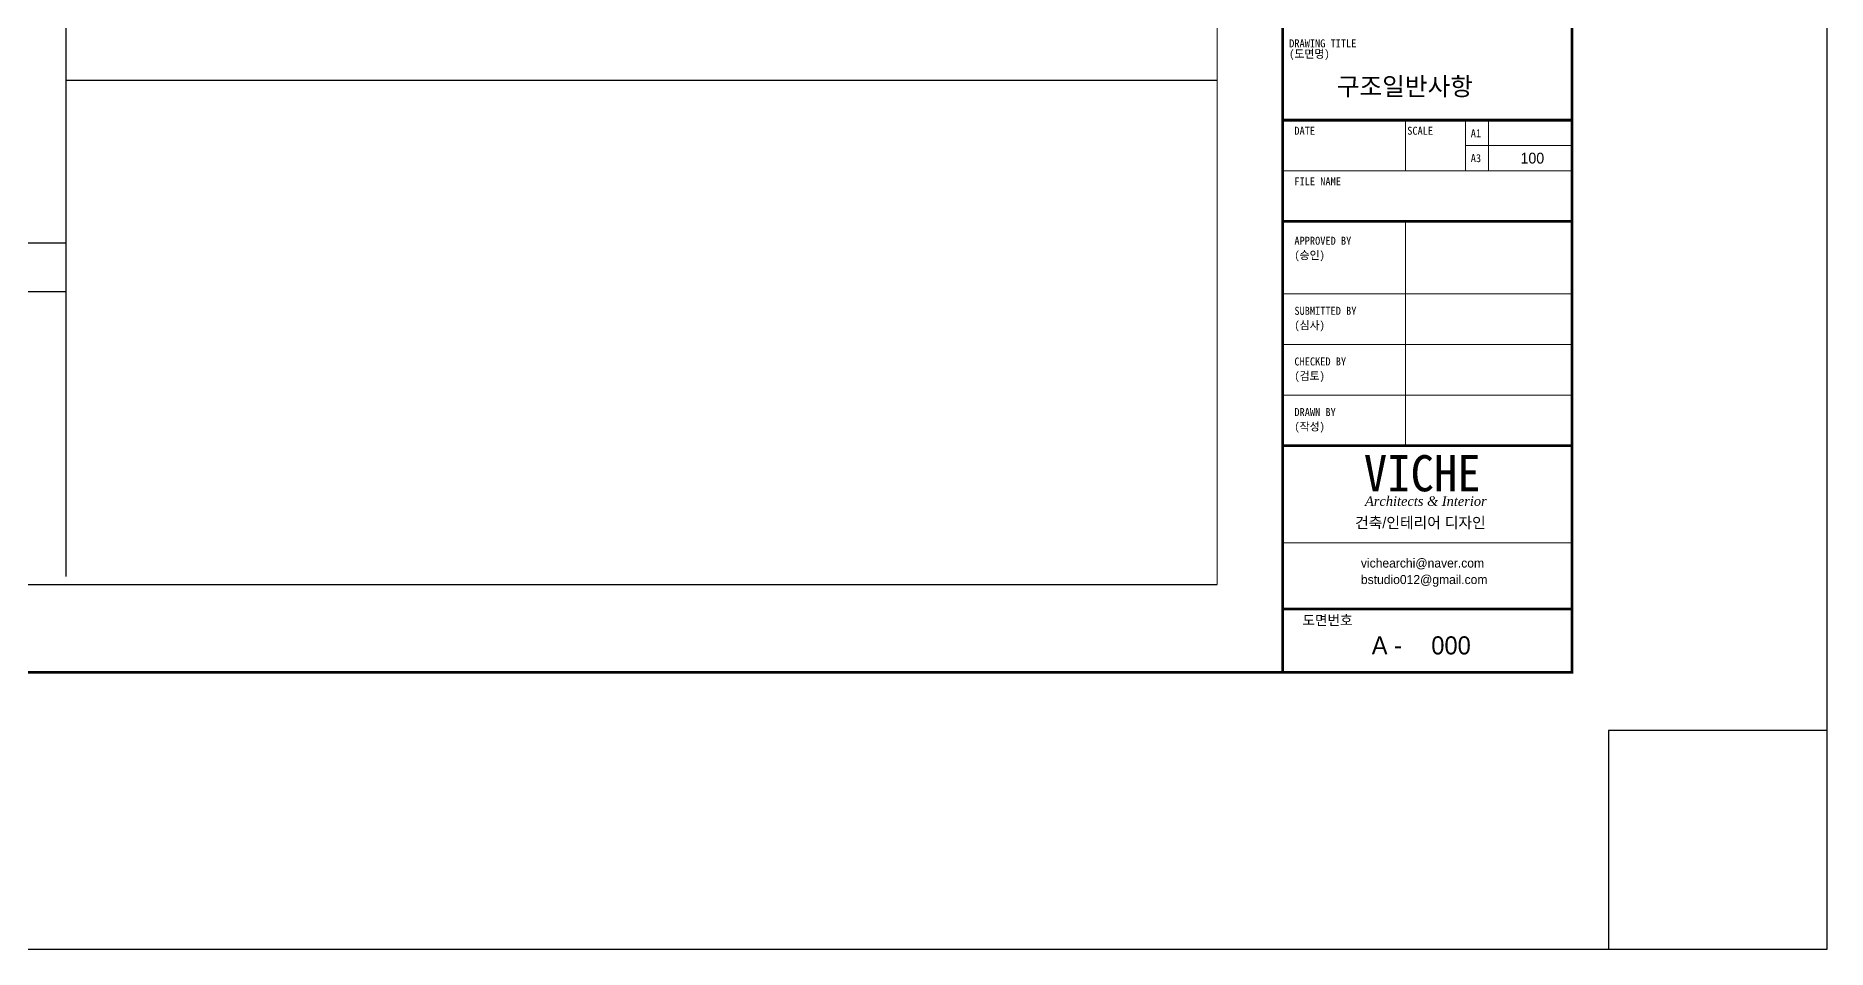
# Model space of a CAD drawing. Header units: millimetres. Extents: x 2237537 to 2823092, y 532110 to 734861.
# Drawn here: x 2773567 to 2823092, y 532110 to 557364 of the extents above; entities that cross this region are included whole.
import ezdxf
from ezdxf.enums import TextEntityAlignment as Align
from ezdxf.lldxf.tags import DXFTag

# ---------------------------------------------------------------- set-up
doc = ezdxf.new("R2010")
doc.units = ezdxf.units.MM
doc.header["$LTSCALE"] = 300
doc.header["$MEASUREMENT"] = 0
doc.layers.get('0').update_dxf_attribs({"lineweight": 0})
for name, color, linetype in [('1', 1, 'DASHED'), ('BOX-T1', 3, 'Continuous'), ('BOX-T2', 4, 'Continuous'), ('COL', 2, 'Continuous'), ('FORM', 4, 'Continuous'), ('TEX', 3, 'Continuous'), ('도면층4', 3, 'Continuous')]:
    doc.layers.add(name, color=color, linetype=linetype)
doc.styles.add('box3', font='Expo M.ttf')
doc.styles.add('box4', font='GulimChe.ttf')
doc.styles.add('doul2', font='TIMESI.TTF')
doc.styles.add('STYLE1', font='DotumChe.ttf')
doc.styles.add('주열', font='Dotum.ttf')
doc.styles.add('타이틀', font='H2HDRM.TTF')
tags = doc.linetypes.add('DASHED', pattern=[3, 2, -1]).pattern_tags.tags
tags[6:7] = [DXFTag(74, 4), DXFTag(75, 0), DXFTag(340, '0'), DXFTag(46, 1.0), DXFTag(50, 0.0), DXFTag(44, 0.0), DXFTag(45, 0.0)]
tags[4:5] = [DXFTag(74, 4), DXFTag(75, 0), DXFTag(340, '0'), DXFTag(46, 1.0), DXFTag(50, 0.0), DXFTag(44, 0.0), DXFTag(45, 0.0)]

# ---------------------------------------------------------------- blocks, each defined once
blk = doc.blocks.new('FORM')
for p, q in [((156736, 34982), (156736, 34282)), ((157563, 34982), (157563, 34282)), ((157883, 34982), (157883, 34282)), ((157563, 34632), (159038, 34632)), ((155038, 34282), (159038, 34282)), ((156736, 33582), (156736, 30482)), ((155038, 32582), (159038, 32582)), ((155038, 31882), (159038, 31882)), ((155038, 31182), (159038, 31182))]:
    blk.add_line(p, q)
blk.add_lwpolyline([(155038, 29140), (159038, 29140)])
at = {"layer": 'FORM', "flags": 128}
blk.add_lwpolyline([(162564, 26543), (159542, 26543), (159542, 23521), (162564, 23521), (162564, 58478), (159542, 58478), (159542, 55456), (162564, 55456), (162564, 58478), (115719, 58478), (115719, 55456), (118742, 55456), (118742, 58478), (115719, 58478), (115719, 23521), (118742, 23521), (118742, 26543), (115719, 26543), (115719, 23521), (162564, 23521)], dxfattribs=at)
at = {"layer": 'FORM', "const_width": 37.8}
blk.add_lwpolyline([(120245, 27347), (120245, 54452), (159038, 54452), (159038, 27347)], close=True, dxfattribs=at)
at = {"layer": 'FORM'}
for points, const_width in [([(155038, 34982), (159038, 34982)], 37.5), ([(155038, 33582), (159038, 33582)], 37.1), ([(155038, 30482), (159038, 30482)], 37.1), ([(155038, 28225), (159038, 28225)], 37.5)]:
    blk.add_lwpolyline(points, dxfattribs=dict(at, const_width=const_width))
at = {"layer": 'BOX-T2', "style": 'box4'}
for s, height, p in [('DRAWING TITLE', 110.59, (155127, 35989)), ('(도면명)', 110.6, (155127, 35843)), ('DATE', 110.6, (155199, 34781)), ('SCALE', 110.6, (156759, 34781)), ('A1', 110.6, (157637, 34746)), ('A3', 110.6, (157637, 34402)), ('FILE NAME', 110.6, (155199, 34081)), ('APPROVED BY', 110.59, (155199, 33260)), ('(승인)', 110.6, (155199, 33060)), ('SUBMITTED BY', 110.59, (155199, 32291)), ('(심사)', 110.6, (155199, 32091)), ('CHECKED BY', 110.6, (155199, 31591)), ('(검토)', 110.6, (155199, 31391)), ('DRAWN BY', 110.6, (155199, 30891)), ('(작성)', 110.6, (155199, 30691)), ('도면번호', 138.3, (155310, 28000))]:
    blk.add_text(s, height=height, dxfattribs=at).set_placement(p)

msp = doc.modelspace()

# ---------------------------------------------------------------- linework, layer by layer
msp.add_line((2806223.2, 588710.5, 1086.7), (2806223.2, 542189, 1086.7))
at = {"layer": '1', "color": 7}
for p, q in [((2774396.4, 577055.5, 1086.7), (2774396.4, 542411.6, 1086.7)), ((2774396.4, 556141.9, 1086.7), (2806223.2, 556141.9, 1086.7)), ((2740136.6, 551640.9, 1086.7), (2774396.4, 551640.9, 1086.7)), ((2740136.6, 550298.8, 1086.7), (2774396.4, 550298.8, 1086.7)), ((2740136.6, 542189, 1086.7), (2806223.2, 542189, 1086.7))]:
    msp.add_line(p, q, dxfattribs=at)
at = {"layer": 'FORM', "const_width": 75}
msp.add_lwpolyline([(2808040.4, 539761.7), (2808040.4, 593972.1)], dxfattribs=at)

# ---------------------------------------------------------------- block references
at = {"xscale": 2, "yscale": 2, "zscale": 2}
msp.add_blockref('FORM', (2497964.6, 485067.7), dxfattribs=at)

# ---------------------------------------------------------------- texts
at = {"color": 6, "style": 'STYLE1'}
msp.add_text('VICHE', height=1000, dxfattribs=at).set_placement((2810281.7, 544769.8))
at = {"layer": 'BOX-T1', "style": 'box3'}
msp.add_text('건축/인테리어 디자인', height=300, dxfattribs=at).set_placement((2810040.7, 543754.1))
for s, p in [('vichearchi@naver.com', (2810201.2, 542586.5)), ('bstudio012@gmail.com', (2810201.2, 542130.5))]:
    msp.add_text(s, height=250, dxfattribs=at).set_placement(p, align=Align.BOTTOM_LEFT)
at = {"layer": 'COL', "style": '타이틀'}
msp.add_text('구조일반사항', height=500, dxfattribs=at).set_placement((2809534.9, 555714.9))
at = {"layer": 'TEX', "style": '주열'}
for s, height, p in [('100', 300, (2814613.3, 553832.2)), ('A - ', 500, (2810500.9, 540260)), ('000', 500, (2812147.9, 540260))]:
    msp.add_text(s, height=height, dxfattribs=at).set_placement(p)
at = {"layer": '도면층4', "color": 3, "style": 'doul2'}
msp.add_text('Architects & Interior', height=263.736, dxfattribs=at).set_placement((2810314.8, 544499.9), align=Align.MIDDLE_LEFT)

doc.saveas('drawing.dxf')
